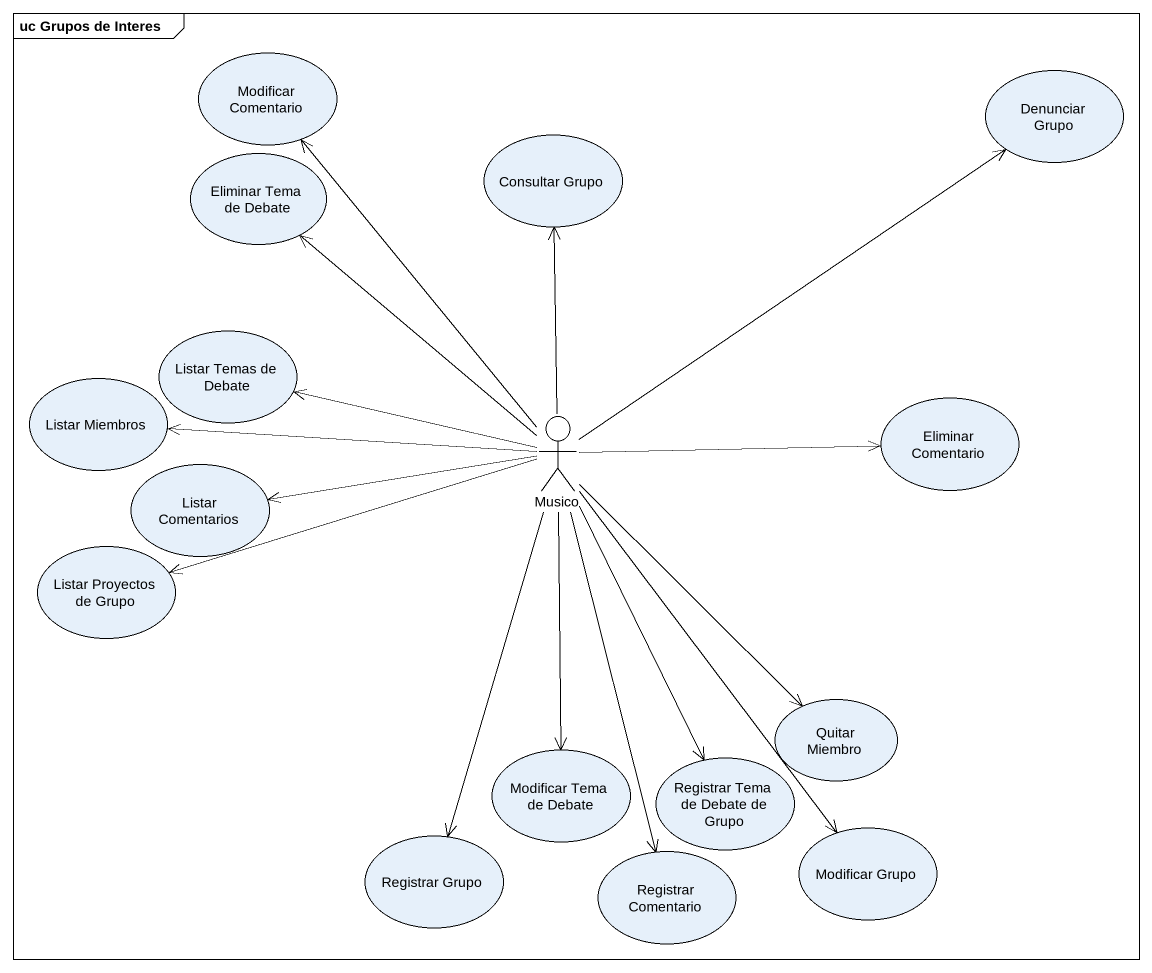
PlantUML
@startuml
mainframe uc Grupos de Interes
usecase "Modificar Comentario" as Modificar_Comentario
usecase "Denunciar Grupo" as Denunciar_Grupo
usecase "Consultar Grupo" as Consultar_Grupo
usecase "Eliminar Tema de Debate" as Eliminar_Tema_de_Debate
usecase "Listar Miembros" as Listar_Miembros
usecase "Listar Temas de Debate" as Listar_Temas_de_Debate
actor Musico
usecase "Eliminar Comentario" as Eliminar_Comentario
usecase "Listar Comentarios" as Listar_Comentarios
usecase "Listar Proyectos de Grupo" as Listar_Proyectos_de_Grupo
usecase "Quitar Miembro" as Quitar_Miembro
usecase "Modificar Tema de Debate" as Modificar_Tema_de_Debate
usecase "Registrar Tema de Debate de Grupo" as Registrar_Tema_de_Debate_de
usecase "Registrar Grupo" as Registrar_Grupo
usecase "Registrar Comentario" as Registrar_Comentario
usecase "Modificar Grupo" as Modificar_Grupo
Musico -up-> Modificar_Comentario
Musico -up-> Denunciar_Grupo
Musico -up-> Consultar_Grupo
Musico -up-> Eliminar_Tema_de_Debate
Musico -left-> Listar_Miembros
Musico -left-> Listar_Temas_de_Debate
Musico -right-> Eliminar_Comentario
Musico -left-> Listar_Comentarios
Musico -left-> Listar_Proyectos_de_Grupo
Musico --> Quitar_Miembro
Musico --> Modificar_Tema_de_Debate
Musico --> Registrar_Tema_de_Debate_de
Musico --> Registrar_Grupo
Musico --> Registrar_Comentario
Musico --> Modificar_Grupo
@enduml
